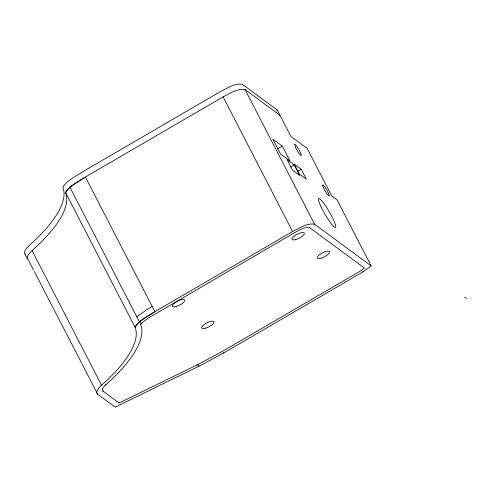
<?xml version="1.0" encoding="UTF-8"?>
<svg xmlns="http://www.w3.org/2000/svg" width="491" height="491" viewBox="0 0 491 491"><rect width="100%" height="100%" fill="white"/><g stroke="black" fill="none" stroke-linecap="round" stroke-linejoin="round"><path stroke-width="0.74" d="M142.322 322.759L141.868 323.182A11.661 3.738 -27.3 0 0 141.537 323.508L141.316 323.735A4.536 1.455 -27.3 0 0 140.69 324.557A156.924 50.309 -27.3 0 1 105.755 384.846A14.595 4.683 -27.3 0 0 103.061 391.167L119.098 402.994L197.284 364.819L222.331 351.409L360.566 270.928L364.482 268.08L309.195 227.302C304.138 226.983 298.921 230.537 294.348 232.814L150.492 316.763A30.988 9.937 -27.3 0 0 142.218 322.765M279.361 115.741L280.03 115.354L245.058 89.558C237.276 88.251 229.849 93.628 223.086 96.874L85.397 177.03A59.841 19.186 -27.3 0 0 81.119 179.602C75.853 183.536 68.63 186.5 65.579 192.582L135.068 327.215A150.669 48.308 -27.3 0 1 101.563 385.251A20.855 6.684 -27.3 0 0 97.715 394.279L115.164 407.149L198.143 366.642L223.816 352.894L363.131 271.787L371.153 265.944L336.998 199.769L331.664 195.829L307.2 148.435L290.899 136.418L277.311 110.088L242.339 84.292C234.557 82.985 227.13 88.362 220.367 91.608L82.678 171.764C75.915 176.435 67.071 180.001 62.866 187.316A150.669 48.308 -27.3 0 1 29.356 245.353A20.855 6.684 -27.3 0 0 25.507 254.387L25.728 254.547M136.768 316.732L147.889 308.968A59.841 19.186 -27.3 0 1 152.167 306.396M276.642 110.475L277.311 110.088M277.581 148.896L282.331 146.128L290.034 161.048L280.551 154.057L272.849 139.137L282.331 146.128M290.703 167.063L294.269 164.988L299.706 175.52L292.593 170.273L287.155 159.741L294.269 164.988M297.699 171.365L301.259 169.291L306.384 179.215L299.271 173.967L294.146 164.043L301.259 169.291M371.153 265.944L314.547 224.191C306.765 222.883 299.338 228.26 292.575 231.506L154.886 311.662C148.282 316.413 139.057 319.788 135.068 327.215C138.266 321.2 145.232 318.113 150.608 314.234A59.841 19.186 -27.3 0 1 154.886 311.662L85.397 177.03C78.634 181.701 69.79 185.267 65.579 192.582A150.669 48.308 -27.3 0 1 32.075 250.619A20.855 6.684 -27.3 0 0 28.226 259.653M464.67 297.19L466.45 298.503M141.537 323.508L139.487 321.998L69.998 187.366M197.437 364.739L199.229 366.059M362.794 271.13L363.131 271.787M245.058 89.558L314.547 224.191M223.086 96.874L292.575 231.506M223.479 352.231L223.816 352.894M196.94 364.162L197.284 364.819M140.377 323.894L140.714 324.551M118.754 402.338L119.098 402.994M105.412 384.189L105.755 384.846M32.075 250.619L101.563 385.251M102.723 390.511L103.061 391.167M28.521 260.218L33.492 269.854M34.37 271.554L41.391 285.154M41.686 285.725L65.892 332.671M66.279 333.371L73.81 347.966M74.141 348.598L81.672 363.193M81.997 363.825L89.528 378.42M89.859 379.052L97.715 394.279M24.9 253.743L27.619 259.009M176.152 306.531A6.905 2.216 -27.3 0 0 184.653 300.087A6.905 2.216 -27.3 0 0 174.673 302.984A6.905 2.216 -27.3 0 0 176.152 306.531M295.864 239.577A6.905 2.216 -27.3 0 0 304.359 233.133A6.905 2.216 -27.3 0 0 294.385 236.03A6.905 2.216 -27.3 0 0 295.864 239.577M321.059 258.156A6.905 2.216 -27.3 0 0 329.553 251.711A6.905 2.216 -27.3 0 0 319.573 254.608A6.905 2.216 -27.3 0 0 321.059 258.156M205.496 328.172A6.905 2.216 -27.3 0 0 213.99 321.728A6.905 2.216 -27.3 0 0 204.017 324.625A6.905 2.216 -27.3 0 0 205.496 328.172M295.502 147.251A6.463 0.957 59.8 0 0 301.173 155.494A6.463 0.957 59.8 0 0 297.221 146.919A6.463 0.957 59.8 0 0 295.502 147.251M323.465 187.771A6.463 0.957 59.8 0 0 329.13 196.007A6.463 0.957 59.8 0 0 325.183 187.433A6.463 0.957 59.8 0 0 323.465 187.771M321.077 206.871A16.682 2.473 59.8 0 0 335.519 227.431A16.682 2.473 59.8 0 0 324.784 204.729A16.682 2.473 59.8 0 0 321.077 206.871"/></g></svg>
